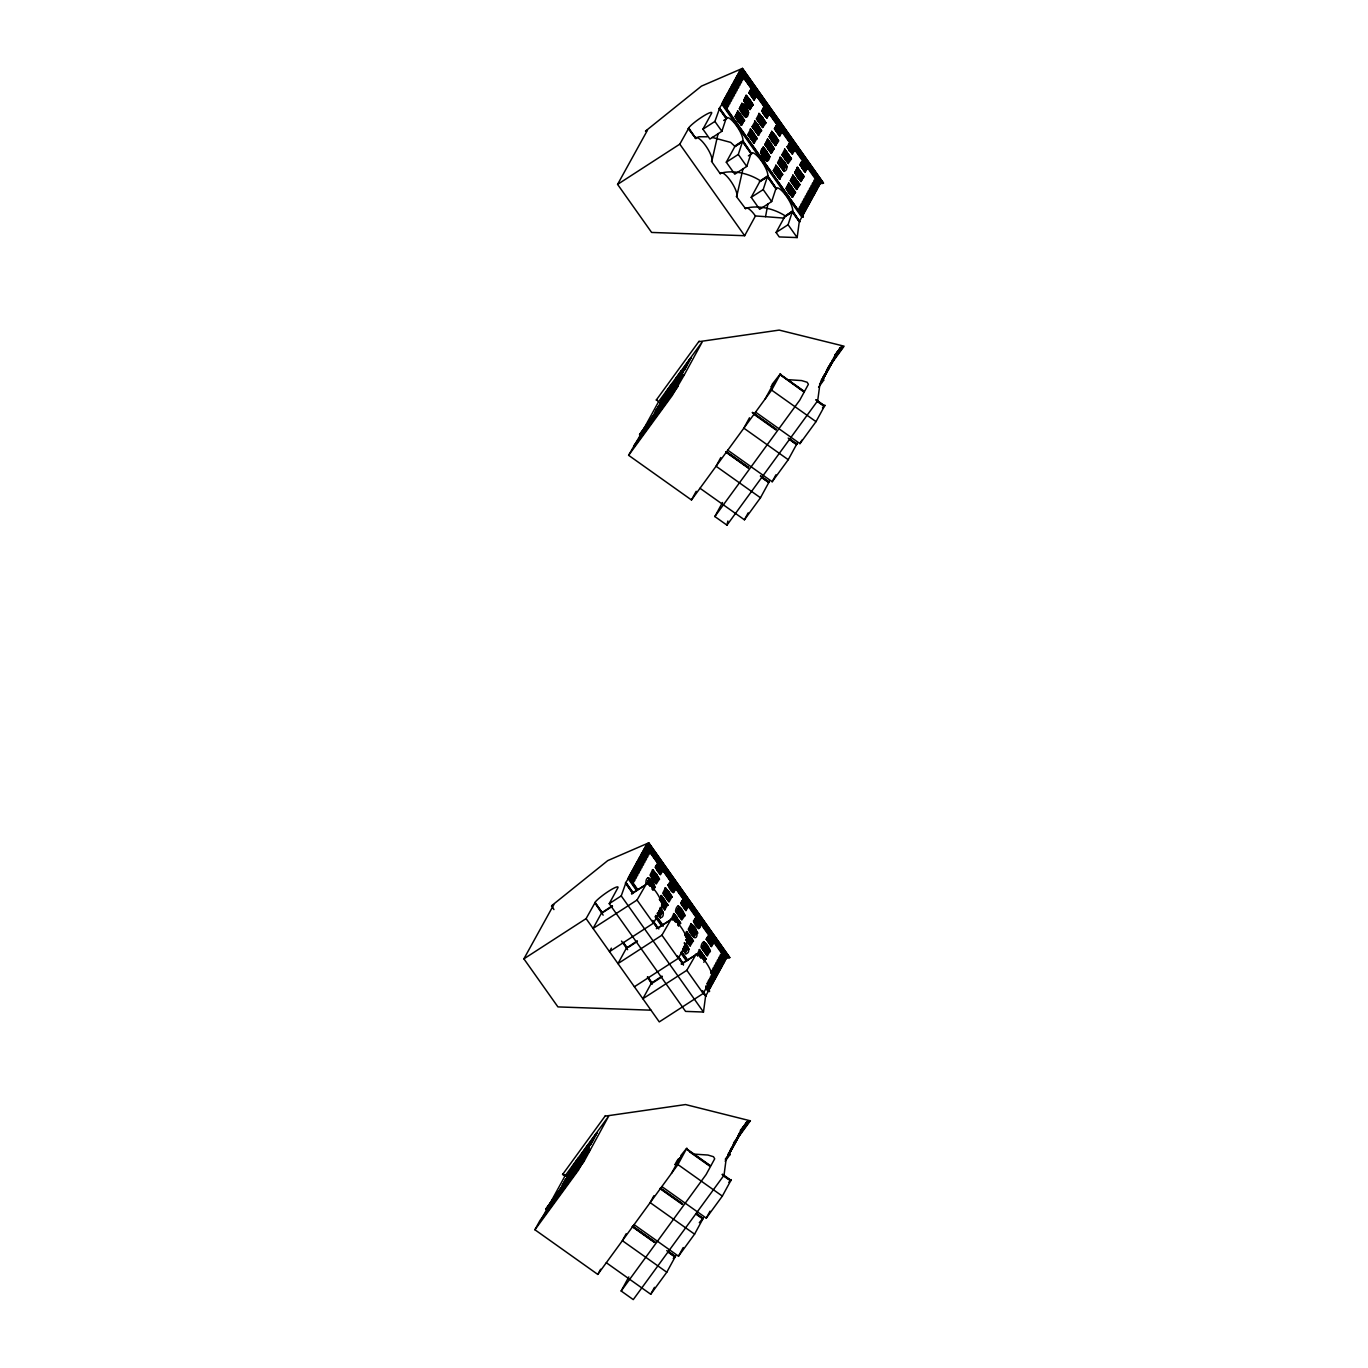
<?xml version="1.0" encoding="UTF-8"?>
<svg xmlns="http://www.w3.org/2000/svg" width="1368" height="1368" viewBox="0 0 1368 1368"><rect width="100%" height="100%" fill="white"/><g stroke="black" fill="none" stroke-linecap="round" stroke-linejoin="round"><path stroke-width="1.5" d="M645.884 883.01C645.97 869.689 659.427 886.943 652.827 890.311M652.741 870.014L659.222 879.231L656.247 884.019L650.005 875.229L652.707 869.586L656.281 874.186L652.433 869.757M668.011 905.188L661.137 895.476L664.711 900.093M671.962 897.22L665.173 887.746L669.02 892.175M665.446 887.781L672.321 897.271L669.089 892.056M673.603 913.858L680.768 923.178M671.38 919.005L673.894 913.482M678.237 905.992C693.114 934.241 678.442 892.842 675.501 911.208L681.743 920.014L685.077 915.278M678.186 905.77L684.787 915.448M686.36 931.642L693.508 941.167L686.633 931.471M690.669 923.742L697.817 933.267L690.943 923.571M737.489 111.116L744.637 120.64L741.131 115.596M699.373 949.666L706.247 959.173M742.037 103.814C751.613 104.789 749.51 129.686 739.387 108.67L742.123 103.455L748.587 112.672L745.628 117.477M703.409 941.731L710.283 951.444M753.272 104.823L746.107 95.298L743.696 100.753L749.938 109.56L752.776 104.584L749.938 109.56M750.245 129.105L757.12 138.801M754.555 121.205L761.429 130.9M759.274 113.766L766.012 122.812L762.677 127.549L756.453 118.76L759.172 113.544L765.67 122.71M763.259 147.128L766.832 151.523M767.568 139.211L771.142 143.623M771.74 131.653L778.751 140.801L775.434 145.555L769.192 136.749L771.928 131.533L769.192 136.749M775.964 165.699L782.889 174.625M780.034 157.388L783.898 161.612L780.051 157.183M791.508 158.808L784.634 149.095L791.114 159.03M793.201 189.314L795.629 192.614L788.618 183.466M799.938 184.697L792.79 175.19L799.938 184.697L796.604 189.451L790.379 180.644L793.098 175.429L799.391 184.766M797.099 167.477L804.247 176.797L797.373 167.101M797.168 237.57L799.254 221.787L792.277 211.937L784.582 216.931L776.101 232.474L779.247 236.938L797.168 237.57L788.071 224.728L792.277 211.937M603.151 915.158L594.738 902.795A14.347 2.069 -35.3 0 1 608.452 891.355A14.347 2.069 -35.3 0 1 617.857 887.832L609.239 903.65L685.573 1011.397L703.477 1012.029L705.58 996.246L701.87 991.03M819.791 384.972L817.688 400.756L726.955 525.141L714.848 516.54L722.509 502.484M726.1 1159.448L724.014 1175.215L633.264 1299.6L621.158 1290.999L628.818 1276.942M718.115 133.534L711.805 161.338A14.347 4.001 57.1 0 0 705.751 145.812A14.347 4.001 57.1 0 0 695.389 138.185L699.116 136.749L707.153 136.8M743.012 168.674L736.702 196.479A14.347 4.001 57.1 0 0 730.649 180.952A14.347 4.001 57.1 0 0 720.286 173.326C732.906 169.598 748.655 173.377 759.719 180.354L759.821 181.517L767.534 176.54A14.347 4.001 57.1 0 0 761.48 160.996A14.347 4.001 57.1 0 0 751.135 153.37L742.653 141.4A14.347 4.001 57.1 0 0 736.6 125.856A14.347 4.001 57.1 0 0 726.237 118.229L719.26 108.38L722.766 102.959L803.084 217.153L722.509 103.421M767.91 203.798L765.55 216.674L755.444 215.956L753.341 213.22A14.347 4.001 57.1 0 0 745.184 208.449C757.804 204.738 773.553 208.517 784.599 215.494L784.719 216.657L792.431 211.681A14.347 4.001 57.1 0 0 786.378 196.137A14.347 4.001 57.1 0 0 776.015 188.51L767.534 176.54M726.955 525.141L727.879 521.003M719.123 108.653L726.1 118.503L721.876 131.294L709.906 139.04L702.93 129.19L714.9 121.444L719.654 108.14L726.887 118.366L719.5 108.397M726.305 162.194L738.293 154.447L742.499 141.656L750.981 153.643L746.774 166.434L734.787 174.181L726.305 162.194L734.787 146.65L742.499 141.656M751.203 197.334L763.19 189.588L767.397 176.797L775.878 188.767L771.672 201.558L759.685 209.321L751.203 197.334L759.685 181.79L767.397 176.797M609.239 903.65L621.226 895.903L625.963 882.599L633.264 892.911M804.008 391.522L779.965 374.644L780.529 373.635L772.202 384.322M761.856 477.723L768.679 482.579L769.38 481.297L768.269 482.374M789.627 439.658L796.467 444.514L797.151 443.232L796.039 444.309M817.397 401.594L824.237 406.45L824.921 405.167L822.493 407.886M590.377 1149.736L584.358 1160.765L539.95 1220.547L534.922 1229.764L597.782 1274.412L677.929 1164.561L686.839 1148.094L680.683 1155.806M668.165 1252.182L675.005 1257.038L675.689 1255.756L673.261 1258.492M702.776 1218.974L703.46 1217.691L699.304 1222.684M730.546 1180.909L731.247 1179.626L728.802 1182.362M755.444 215.956L744.654 235.706L651.613 232.44L617.584 184.389L647.474 130.182L645.457 131.157L701.459 86.116L742.414 68.4L823.485 183.158L742.414 68.4M617.584 184.389L679.793 144.153L688.805 128.079L695.919 138.578L688.275 128.592M702.93 129.19L711.548 113.373A14.347 2.069 -35.3 0 0 702.143 116.896A14.347 2.069 -35.3 0 0 688.412 128.335L695.919 138.578M801.186 214.862L722.03 103.284L739.9 70.794L820.167 184.099L739.284 71.666L819.552 184.8L802.178 216.418L803.341 216.674M740.738 69.871L821.245 183.517L819.825 184.082L739.678 70.948L742.311 68.571M725.04 105.045L725.758 103.729M726.476 102.412L727.195 101.095M727.913 99.778L728.631 98.462M729.366 97.145L730.084 95.828M730.803 94.512L731.521 93.178M732.239 91.861L732.957 90.544M733.676 89.228L734.394 87.911M735.112 86.594L735.83 85.278M736.548 83.961L737.266 82.644M737.985 81.328L738.703 80.011M739.421 78.694L740.139 77.377M740.857 76.044L741.576 74.727M726.545 109.491L727.263 108.175L722.834 101.916M735.078 116.571L737.814 111.372L744.278 120.589L741.49 125.257L735.078 116.571L737.916 111.595M743.696 100.753L746.432 95.555L752.588 104.703M739.387 108.67L741.901 103.626M711.394 161.219L720.423 173.975M748.963 92.802L750.622 89.929L755.82 97.265L754.161 100.138L748.963 92.802L750.622 89.929M738.395 112.843C731.846 115.852 742.208 130.49 743.32 119.785L738.395 112.843L743.32 119.785M740.208 109.286L742.704 104.926L747.629 111.885L745.321 116.109L740.396 109.166M747.014 97.025C740.464 100.035 750.844 114.69 751.938 103.968L746.825 97.145L751.938 103.968M736.189 117.409L738.378 113.39M740.515 109.491L742.687 105.49L744.688 108.311L742.499 112.313M744.825 101.591L746.996 97.573M750.878 91.058L749.647 93.298L753.905 98.992L755.136 96.752L751.032 90.955L749.903 93.486M738.19 120.23L740.379 116.212M746.825 104.413L748.997 100.394M751.562 95.828L752.691 93.776M738.361 120.658L740.669 116.434M742.67 112.757L744.979 108.517M746.996 104.84L749.288 100.616M751.699 96.205L752.93 93.947M751.955 96.376L753.067 94.324M738.652 120.88L740.84 116.878M742.978 112.963L745.15 108.961L747.15 111.783L744.962 115.784M747.287 105.062L749.459 101.061M753.614 98.735L754.726 96.666M740.652 123.701L742.841 119.683M749.288 107.884L751.459 103.882M741.319 125.377L743.97 120.521M734.787 146.65L742.653 141.4M751.648 153.78L742.756 140.767L751.648 153.78L748.399 155.867M747.817 134.577L754.247 143.247L747.817 134.577L750.553 129.362L757.051 138.527M752.126 126.66L758.556 135.347L752.126 126.66L754.965 121.684M751.135 130.832L748.655 135.175L751.135 130.832L756.059 137.775L753.58 142.135L756.059 137.775M752.964 127.275L755.461 122.932L752.964 127.275L758.077 134.098L760.386 129.875L755.273 123.052M759.582 115.134L757.274 119.358L759.77 115.015L764.695 121.957L762.198 126.318L764.695 121.957L759.77 115.015M761.702 110.791L763.378 107.918L768.577 115.254L766.901 118.127L761.702 110.791L766.901 118.127M748.946 135.398L751.135 131.396M753.255 127.498L755.444 123.479L757.444 126.301L755.256 130.302M757.564 119.58L759.753 115.579M762.643 111.475L763.771 109.423M750.946 138.219L753.118 134.218M759.565 122.402L761.754 118.4M764.302 113.835L765.43 111.766M751.117 138.664L753.426 134.423M755.427 130.747L757.735 126.523M759.736 122.846L762.044 118.606M764.456 114.194L765.67 111.954M751.408 138.869L753.597 134.868M755.717 130.969L757.906 126.95L759.907 129.772L757.718 133.79M760.027 123.052L762.215 119.05M764.695 114.382L765.823 112.313M766.354 116.725L767.482 114.673M753.409 141.691L755.581 137.689M762.027 125.873L764.216 121.872M758.077 134.098L760.386 129.875M754.059 143.366L756.897 138.39M758.368 135.466L761.36 130.627L754.845 121.495M736.275 196.359L745.697 208.859M760.574 152.566L763.293 147.351L769.774 156.568C767.875 169.307 756.076 151.113 763.412 147.59M764.883 144.649L767.619 139.451L764.883 144.649L771.295 153.336L773.946 148.479L767.585 139.485M774.459 128.78L776.118 125.907L781.316 133.243L779.657 136.116L774.459 128.78L776.118 125.907M763.891 148.821C757.342 151.848 767.704 166.486 768.816 155.781L763.703 148.941L768.816 155.781M765.704 145.264L768.2 140.921L773.125 147.864L770.817 152.105L765.892 145.145M772.51 133.004C765.96 136.03 776.323 150.668 777.434 139.963L772.321 133.123L777.434 139.963M761.685 153.387L763.874 149.386M766.012 145.487L768.183 141.485L770.184 144.29L767.995 148.308M770.321 137.57L772.492 133.568M776.374 127.053L775.143 129.293L779.401 134.987L780.632 132.747L776.528 126.95L775.382 129.464M763.686 156.208L765.875 152.207M772.304 140.391L774.493 136.39M777.058 131.824L778.17 129.772M763.857 156.653L766.165 152.412M768.166 148.736L770.475 144.512M772.475 140.836L774.784 136.612M777.195 132.183L778.426 129.943M777.434 132.371L778.563 130.302M764.148 156.858L766.337 152.857M768.457 148.958L770.646 144.957L772.646 147.778L770.458 151.78M772.783 141.058L774.955 137.039M779.11 134.714L780.222 132.662M766.148 159.68L768.337 155.678M774.767 143.862L776.956 139.861M766.798 161.373L769.637 156.38M771.125 153.455L774.117 148.616M775.434 145.555L778.272 140.562M767.653 175.908L776.528 188.904L767.653 175.908L759.411 181.397M773.313 170.555L779.743 179.242L773.313 170.555L776.049 165.34L782.513 174.557M777.622 162.655L784.052 171.342L777.622 162.655L780.359 157.44L786.839 166.657M781.949 154.738L788.361 163.425L781.949 154.738L784.668 149.522L791.149 158.756M776.631 166.828L774.151 171.171L776.631 166.828L781.556 173.77L779.076 178.114L781.556 173.77M778.46 163.254L780.957 158.91L778.46 163.254L783.573 170.094L785.865 165.853L780.769 159.03M785.266 151.01L782.77 155.353L785.266 151.01L790.191 157.953L787.694 162.296L790.191 157.953M787.198 146.786L788.874 143.914L794.073 151.25L792.397 154.105L787.198 146.786L792.397 154.105M774.442 171.393L776.631 167.375M778.751 163.476L780.94 159.475L782.941 162.296L780.752 166.297M783.06 155.576L785.249 151.557M788.139 147.47L789.268 145.401M776.443 174.198L778.614 170.196M785.061 158.38L787.25 154.379M789.798 149.813L790.926 147.761M776.614 174.642L778.922 170.419M780.923 166.742L783.231 162.501M785.232 158.825L787.54 154.601M789.952 150.189L791.166 147.932M776.904 174.865L779.093 170.846M781.214 166.947L783.402 162.946L785.386 165.767L783.214 169.769M785.523 159.047L787.712 155.046M790.191 150.36L791.32 148.308M803.734 391.898L780.102 374.541L771.62 390.102L691.473 499.953L628.613 455.305L640.258 435.298L639.489 434.75L683.196 374.712L639.779 434.22L640.549 434.785L658.521 401.833L656.469 399.644M791.85 152.703L792.978 150.651M778.905 177.686L781.077 173.668M787.523 161.869L789.712 157.85M783.573 170.094L785.865 165.853M779.555 179.362L782.342 174.677M783.864 171.462C792.876 168.657 777.263 153.13 787.198 166.708M788.173 163.544L791.388 158.842M664.797 397.592C638.634 437.555 675.005 379.671 661.514 403.218M660.163 402.773C692.567 354.62 642.43 429.672 666.524 394.035M651.732 418.728L660.299 405.356L651.732 418.728L654.862 413.29M656.041 410.81L659.171 405.39M660.351 402.91L663.48 397.472M667.652 390.102L665.6 393.505L667.516 390.273M649.526 423.157L647.064 427.586L653.34 418.3M655.015 413.102L652.365 417.394M659.325 405.184L656.674 409.477M663.651 397.284L660.983 401.576M649.304 424.49L651.493 420.489M654.793 414.418L656.982 410.417M659.102 406.518L661.291 402.5M663.412 398.601L665.6 394.6M668.148 389.931L669.277 387.862M649.475 424.285L651.938 419.856M654.964 414.23L657.427 409.801M659.273 406.313L661.736 401.884M663.583 398.413L666.045 393.984M668.302 389.76L669.653 387.349M651.715 421.19L654.81 415.427L652.16 420.284M657.204 411.118L660.299 405.356M665.823 395.301L668.918 389.538M670.166 387.178L672.047 383.656L670.542 386.426M660.795 405.92L664.096 400.619M671.449 389.264L665.293 398.139L668.405 392.719M675.758 381.364L669.602 390.239L672.714 384.818M676.886 377.431C669.362 388.666 685.898 363.632 679.776 373.755M658.778 410.486L656.298 414.914L662.591 405.629M664.267 400.431L661.599 404.723M668.576 392.513L665.908 396.823M672.885 384.613L670.234 388.905M658.538 411.819L661.189 407.185M664.027 401.747L666.678 397.13M668.354 393.847L670.987 389.213M672.663 385.93L675.296 381.313M677.399 377.26L678.904 374.678M660.949 408.519L664.061 402.756L660.932 408.177M666.438 398.447L669.551 392.684L660.983 406.057M670.747 390.547L673.86 384.784L670.73 390.205M675.074 382.63L678.169 376.867L675.04 382.305M679.4 374.507L681.298 370.984M670.029 393.249L673.347 387.965M680.443 376.969L674.527 385.468L677.656 380.048M684.941 369.206L678.836 377.568L681.965 372.147M689.233 360.776C672.953 383.929 697.406 347.523 689.027 361.084M668.011 397.832L664.728 403.457L667.858 398.02M673.501 387.76L670.217 393.386L676.134 384.887M674.527 385.468L677.81 379.842M678.836 377.568L682.136 371.942M684.086 368.18L686.001 364.931M685.009 366.829L686.137 364.76M698.86 341.675L779.196 330.098L844.107 346.189L826.58 370.266M667.789 399.148L670.423 394.514M673.278 389.076L675.912 384.459M677.587 381.176L680.221 376.542M681.897 373.276L684.547 368.642M686.65 364.589L688.138 362.007M688.651 361.836L690.532 358.313M670.2 395.848L673.295 390.085L667.191 398.447M675.689 385.776L678.784 380.013L672.868 388.529M679.999 377.876L683.094 372.113L677.177 380.612M684.308 369.958C699.646 344.069 668.063 393.009 687.403 364.213M640.258 435.298L684.068 375.277L672.133 395.626L628.613 455.305M684.342 374.747L702.314 341.795L658.521 401.833M786.07 188.562L788.789 183.346L795.27 192.563L792.482 197.231L786.07 188.562L788.789 183.346M800.93 181.534L803.751 176.558L800.93 181.534L794.688 172.744L797.339 167.871M790.379 180.644L793.098 175.429M794.688 172.744L797.527 167.751M799.955 164.776L801.614 161.903L806.812 169.239L805.154 172.112L799.955 164.776L801.614 161.903M789.387 184.817C782.838 187.826 793.201 202.481 794.312 191.759L789.199 184.936L794.312 191.759M791.2 181.26L793.696 176.899L798.621 183.859L796.125 188.203L791.388 181.14M798.006 168.999C791.456 172.026 801.819 186.664 802.931 175.942L798.006 168.999L802.931 175.942M787.181 189.382L789.37 185.381M791.491 181.465L793.679 177.464L795.68 180.285L793.491 184.287M795.817 173.565L797.989 169.564M801.87 163.031L800.639 165.289C809.651 183.107 804.042 155.029 800.879 165.46M789.182 192.204L791.371 188.185M797.801 176.387L799.989 172.385M802.554 167.802L803.666 165.75M789.353 192.632L791.662 188.408M793.662 184.731L795.971 180.508M797.971 176.814L800.28 172.59M802.691 168.178L803.922 165.938M802.931 168.35L804.059 166.297M789.644 192.854L791.833 188.852M793.953 184.954L796.142 180.935L798.142 183.757L795.954 187.758M798.279 177.036L800.451 173.035M804.606 170.709L805.718 168.64M791.644 195.675L793.833 191.674M800.263 179.858L802.452 175.856M792.294 197.351L794.945 192.495M796.604 189.451L799.271 184.577M784.582 216.931L792.534 211.031L799.835 221.804L792.534 211.031M797.869 210.176L798.587 208.859L803.016 215.118M800.81 211.989L801.528 210.672M802.246 209.355L802.965 208.039M803.683 206.722L804.401 205.405M805.119 204.088L805.837 202.755M806.556 201.438L807.274 200.121M807.992 198.805L808.71 197.488M809.428 196.171L810.147 194.855M810.865 193.538L811.583 192.221M812.301 190.904L813.019 189.588M813.738 188.271L814.456 186.954M815.174 185.62L815.892 184.304M816.611 182.987L817.329 181.67M691.473 499.953L696.192 491.3M720.782 457.596L716.062 466.231L760.471 497.764L744.414 519.789L700.006 488.256M749.493 417.787L743.85 428.167L788.242 459.699L772.185 481.724L727.776 450.192M765.191 398.909L773.672 383.348L771.176 386.785M744.414 519.789L748.176 512.863M822.082 378.97L821.364 380.287L826.409 373.036M823.519 376.337L822.801 377.654L827.127 371.72M824.955 373.703L824.237 375.02L828.581 369.086M826.392 371.07L825.673 372.387L830.735 365.119M827.828 368.419L827.11 369.753L831.453 363.803M828.546 367.103L829.264 365.786M821.381 381.279L822.1 379.962M822.818 378.645L823.536 377.312M824.254 375.995L824.972 374.678M825.691 373.361L826.409 372.045M827.127 370.728L827.845 369.411M828.563 368.095L829.282 366.778M830 365.461L830.718 364.144M831.436 362.828L832.154 361.511M832.873 360.177L833.591 358.861M834.309 357.544L835.027 356.227M835.745 354.911L836.464 353.594M837.182 352.277L837.9 350.96M819.928 384.716L822.339 380.304M823.604 380.355L822.715 379.62L839.952 347.985M822.818 379.62L840.687 347.284L835.027 355.252M760.471 497.764L768.953 482.203L760.42 476.149M843.167 346.754L828.256 367.205M772.185 481.724L775.947 474.799M796.467 444.514L788.19 438.085M788.242 459.699L796.723 444.138M755.546 412.11L799.955 443.642L801.836 440.188M553.937 909.6L551.766 905.616L607.768 860.592L648.723 842.859L729.811 957.634L648.723 842.859M799.955 443.642L816.012 421.635L824.494 406.074L815.961 400.02M650.98 1010.183L557.922 1006.899L523.893 958.848L553.801 904.641L551.475 906.129M523.893 958.848L586.102 918.612L595.114 902.555L602.484 912.952M595.114 902.555L602.33 913.208M601.988 913.037L612.522 906.215M637.625 889.474L629.092 877.418L625.569 882.856L632.974 893.287M636.975 889.935L628.357 877.76L646.209 845.27L726.476 958.558L645.593 846.125L725.861 959.259L708.504 990.894L709.394 991.612L705.734 986.448M625.963 882.599L633.11 893.167M647.047 844.33L727.554 957.976L726.134 958.54L645.987 845.407L648.62 843.03M631.366 879.504L632.084 878.188M632.803 876.871L633.521 875.554M634.239 874.237L634.957 872.921M635.675 871.604L636.394 870.287M637.112 868.971L637.83 867.654M638.548 866.337L639.266 865.021M639.985 863.687L640.703 862.37M641.421 861.053L642.139 859.737M642.857 858.42L643.576 857.103M644.294 855.787L645.012 854.47M645.73 853.153L646.448 851.836M647.167 850.52L647.885 849.203M632.854 883.95L633.572 882.634L629.143 876.392M612.248 905.821L601.561 912.901L593.079 928.462L637.026 900.041L645.935 884.6L631.452 893.578M611.376 948.161L609.495 951.632L653.442 923.195L662.061 907.377A14.347 4.001 57.1 0 0 656.024 891.85A14.347 4.001 57.1 0 0 645.662 884.224M646.825 883.95L649.013 879.402L646.722 883.625M650.843 875.828L653.34 871.484L658.247 878.427L655.768 882.788L650.843 875.828L655.768 882.788M651.134 876.05L653.34 871.484M657.187 865.516C653.682 867.534 660.676 877.435 661.445 871.211L657.341 865.431L656.212 867.945M649.509 885.506L650.997 882.77L649.013 879.949M653.135 878.872L655.323 874.87M657.871 870.304L659 868.235M650.467 884.532L651.305 882.993M653.306 879.316L655.614 875.075M658.008 870.664L659.239 868.423M649.971 886.156L651.476 883.42L653.459 886.242L651.972 888.978M653.596 879.521L655.785 875.52M658.264 870.835L659.376 868.783M659.923 873.194L661.052 871.142M655.597 882.343L657.769 878.341M652.399 889.166L653.938 886.344L648.842 879.521M660.47 874.597L655.426 867.158L656.948 864.388L655.272 867.261L660.47 874.597L662.129 871.724L656.948 864.388L662.129 871.724M659.325 899.511L661.291 896.143M671.825 897.032L668.986 902.025L662.762 893.219L665.275 888.174M668.029 885.25L669.687 882.377L674.886 889.713C673.124 901.085 661.462 871.279 673.364 892.483M660.043 900.332L661.77 897.391L666.695 904.334L664.198 908.694L661.924 905.086M663.583 893.834L666.079 889.474L671.004 896.433L668.507 900.777L663.583 893.834L668.696 900.657M663.873 894.039L666.062 890.038M668.952 885.934L670.081 883.882M661.565 904.778L663.754 900.76L661.753 897.938L660.265 900.674L662.215 903.581M665.874 896.861L668.063 892.859M670.628 888.294L671.739 886.225M664.044 900.982L661.736 905.206L664.865 909.805L661.565 905.53M666.045 897.305L668.354 893.082M670.765 888.653L671.979 886.413M662.026 905.428L664.215 901.426L666.216 904.248L664.027 908.249M666.336 897.511L668.524 893.509M671.004 888.841L672.133 886.772M672.68 891.184L673.791 889.132M672.817 891.56L674.185 889.2L672.971 891.457L668.713 885.763L669.944 883.523L674.031 889.303M659.718 916.15L661.907 912.148M668.336 900.332L670.525 896.331M659.923 908.762L662.386 912.251L660.077 916.475L657.615 913.003M673.21 892.586L674.886 889.713M657.256 913.431L660.368 917.842C669.157 915.825 654.041 898.52 663.429 913.277M664.677 909.925L667.516 904.949M637.146 940.962L626.459 948.041L617.977 963.602L661.924 935.182L670.816 919.741L656.332 928.718M673.706 914.08L680.392 923.126L678.494 926.187M680.768 903.239L682.427 900.383L687.625 907.702L685.966 910.575L680.768 903.239L682.427 900.383M672.321 919.946L674.51 915.38L672.201 919.604M676.339 911.823L678.819 907.48L683.744 914.423L681.264 918.766L676.339 911.823L681.264 918.766M676.63 912.046L678.819 907.48M682.683 901.512L681.452 903.752L685.71 909.446L686.941 907.206L682.837 901.409L681.709 903.94M678.631 914.85L680.802 910.849M683.367 906.283L684.496 904.231M675.946 920.51L676.784 918.971M678.802 915.295L681.11 911.071M683.504 906.659L684.735 904.402M675.467 922.152L676.955 919.416L678.956 922.237L678.237 923.554L676.254 920.732M679.092 915.517L681.281 911.498M683.761 906.83L684.872 904.778M685.419 909.173L686.548 907.121M681.093 918.338L683.265 914.32M677.707 925.264L679.434 922.323L674.321 915.5M651.63 983.575L662.163 976.752M686.77 932.138L693.149 941.116L690.173 945.921L686.018 940.055M690.806 924.118C700.98 928 697.697 949.289 688.258 929.214L690.977 923.999M684.821 935.49L686.462 932.07M693.508 921.245L695.183 918.373L700.382 925.709C698.62 937.08 686.958 907.258 698.86 928.479M685.539 936.31L687.266 933.369L692.191 940.329L689.882 944.553L686.189 939.337M689.079 929.812L691.575 925.469L696.5 932.412L694.004 936.772L689.079 929.812L694.004 936.772M689.369 930.035L691.558 926.033M694.448 921.929L695.577 919.877M683.453 947.391L684.103 946.194M687.061 940.756L689.25 936.755L687.249 933.934L685.761 936.67L687.711 939.56M691.37 932.856L693.559 928.838M696.107 924.272L697.235 922.22M687.232 941.201L689.54 936.977M691.541 933.284L693.85 929.06M696.261 924.648L697.475 922.408M634.393 986.755L678.34 958.335L686.958 942.518A14.347 4.001 57.1 0 0 680.905 926.991A14.347 4.001 57.1 0 0 670.542 919.364M687.523 941.406L689.711 937.405L691.712 940.226L689.523 944.228M691.832 933.506L694.021 929.505M696.5 924.819L697.629 922.767M541.574 1218.956L546.584 1209.774L545.798 1209.209L589.505 1149.171L546.089 1208.679L546.875 1209.244L564.83 1176.292L562.778 1174.103L566.677 1175.574M698.159 927.179L699.287 925.11M699.527 925.298C699.356 932.72 697.441 913.362 694.209 921.741L698.467 927.436M685.214 952.145L687.403 948.144M693.832 936.328L696.021 932.326M684.188 943.014L687.865 948.229L685.385 952.59L683.111 948.982M698.706 928.581L700.382 925.709M682.752 949.426L685.864 953.821C694.414 951.923 679.879 934.549 688.788 949.306M688.856 948.982L684.547 942.98M557.853 1193.05L561.171 1187.766M568.524 1176.395L562.351 1185.286L565.48 1179.849M572.833 1168.494L566.677 1177.369L569.789 1171.948M573.962 1164.561C566.438 1175.796 582.973 1150.762 576.851 1160.885M555.853 1197.633L553.373 1202.062L559.666 1192.759M561.325 1187.561L558.674 1191.853M565.651 1179.643L562.983 1183.953M569.96 1171.743L567.293 1176.035M555.613 1198.949L558.247 1194.315M561.102 1188.878L563.736 1184.26M565.411 1180.977L568.062 1176.343M569.721 1173.077L572.371 1168.443M574.474 1164.39L575.962 1161.808M558.024 1195.649L561.119 1189.886L558.007 1195.324M563.513 1185.577L566.609 1179.832L563.496 1185.252M567.823 1177.677L570.918 1171.914L567.806 1177.335M572.132 1169.76L575.244 1164.014L572.115 1169.435M576.475 1161.637L578.356 1158.115M577.518 1164.1L571.602 1172.615L574.714 1167.178M581.827 1156.199L575.911 1164.698L579.04 1159.277M583.059 1152.061C575.825 1162.868 592.173 1138.193 586.102 1148.214M565.087 1184.962L561.803 1190.587L564.916 1185.15M567.293 1180.516L573.209 1172.017M571.602 1172.615L574.885 1166.99M575.911 1164.698L579.194 1159.072M582.084 1153.959L583.213 1151.89M564.864 1186.278L567.498 1181.661M570.353 1176.224L572.987 1171.589M574.663 1168.306L577.296 1163.672M578.972 1160.406L581.605 1155.772M583.709 1151.719L585.213 1149.137M585.726 1148.966L587.607 1145.444M567.275 1182.978L570.37 1177.215L564.266 1185.594M572.764 1172.906L576.048 1167.28M577.074 1165.006L580.169 1159.243L574.252 1167.742M581.383 1157.089C596.722 1131.199 565.138 1180.139 584.478 1151.343M586.769 1151.446L580.836 1159.944L583.965 1154.506M591.079 1143.528L585.162 1152.027L588.274 1146.606M592.31 1139.39C584.991 1150.385 602.074 1124.342 594.96 1136.295M574.338 1172.29L571.037 1177.916L574.167 1172.479M579.656 1162.424L576.526 1167.845L579.827 1162.219M580.836 1159.944L584.136 1154.318M585.162 1152.027L588.445 1146.401M592.447 1139.219L591.079 1141.63L597.012 1132.892M605.169 1116.134L685.522 1104.557L750.331 1120.82M574.098 1173.607L576.749 1168.99M579.587 1163.552L582.221 1158.918M583.897 1155.635L586.547 1151.018M588.206 1147.735L590.856 1143.101M592.96 1139.048L594.447 1136.466M596.841 1132.772L595.097 1136.124M576.509 1170.307L579.604 1164.544L573.5 1172.923M581.999 1160.252L585.282 1154.609M586.308 1152.335L589.42 1146.572L583.486 1155.071M590.617 1144.435C605.956 1118.528 574.372 1167.468 593.729 1138.672M662.044 976.102L651.356 983.182L642.875 998.743L686.821 970.305L695.714 954.881L681.23 963.859M583.486 1160.868L578.459 1170.102L534.922 1229.764M696.876 954.984L699.424 949.888L705.888 959.122M710.077 951.016L707.239 956.01L700.997 947.203C703.665 928.992 718.713 969.382 703.699 941.56M706.264 939.235L707.923 936.362L713.121 943.698L711.463 946.57L706.264 939.235L707.923 936.362M697.526 955.719L700.006 951.376L697.817 955.941M701.835 947.819L704.315 943.458L709.24 950.418L706.76 954.761L701.835 947.819L706.76 954.761M702.126 948.024L704.315 943.458M708.179 937.507L706.948 939.748L711.206 945.442L712.437 943.185L708.333 937.405L707.205 939.919M700.501 957.48L701.989 954.744L699.989 951.923M704.127 950.845L706.298 946.844M708.863 942.278L709.992 940.209M701.442 956.506L702.28 954.967M704.298 951.29L706.589 947.049M709 942.637L710.231 940.397M700.963 958.13L702.451 955.411L704.452 958.216L703.733 959.532L701.733 956.711M704.588 951.495L706.76 947.494M709.257 942.826L710.368 940.756M710.915 945.168L712.044 943.116M706.589 954.317L708.761 950.315M703.802 962.285L705.768 958.934M586.102 918.612L659.273 1021.896L703.22 993.476L712.147 977.231M712.865 975.914L713.583 974.597M714.301 973.264L715.019 971.947M715.738 970.63L716.456 969.313M717.174 967.997L717.892 966.68M718.61 965.363L719.329 964.047M720.047 962.73L720.765 961.413M721.483 960.097L722.201 958.78M722.92 957.463L723.638 956.129M597.782 1274.412L600.62 1269.23M626.151 1233.782L622.389 1240.69L666.78 1272.223L650.723 1294.248L606.315 1262.715M653.921 1195.717L650.159 1202.626L694.568 1234.158L678.494 1256.183L634.085 1224.651M671.5 1173.368L679.981 1157.824L674.988 1164.664M650.723 1294.248L654.485 1287.339M738.464 1134.978L737.745 1136.295L742.072 1130.361M739.9 1132.345L739.182 1133.662L748.074 1121.161L740.413 1130.293M741.336 1129.711L740.618 1131.028L744.944 1125.095M730.563 1150.471L731.281 1149.154M732 1147.82L732.718 1146.504M733.436 1145.187L734.154 1143.87M734.872 1142.554L735.591 1141.237M736.309 1139.92L737.027 1138.603M737.745 1137.287L738.464 1135.97M739.182 1134.653L739.9 1133.337M740.618 1132.02L741.336 1130.686M742.054 1129.37L742.773 1128.053M743.491 1126.736L744.209 1125.419M726.237 1159.175L728.648 1154.763L725.279 1159.209M729.913 1154.814L729.024 1154.079L746.261 1122.444M729.144 1154.079L746.996 1121.743L740.362 1131.028M666.78 1272.223L675.262 1256.679L666.729 1250.609M749.476 1121.213L736.668 1138.774M678.494 1256.183L683.213 1247.548M694.568 1234.158L703.032 1218.614L696.209 1213.758M661.856 1186.586L706.264 1218.119L710.043 1211.193M706.264 1218.119L722.338 1196.094L730.82 1180.533L722.15 1174.582M676.373 1161.842L678.528 1158.781M656.178 400.174L699.134 341.162M672.047 383.656L667.122 390.735M672.201 383.758L666.284 392.513M675.535 379.842L681.452 371.104M690.686 358.433L684.769 367.171M665.446 393.403L670.747 386.118M674.698 380.731L679.981 373.447M678.169 376.867L672.064 385.246L678.357 377.004M669.106 389.675L662.813 397.917M662.642 399.011L667.464 392.411M671.876 386.34L676.698 379.74M681.127 373.669L685.949 367.069M678.648 377.431L685.009 368.693M669.602 390.239L675.518 381.74M674.048 384.921L667.943 393.283M658.333 406.929L663.805 398.652M667.567 394.258L673.039 385.981M676.818 381.587L682.29 373.31L680.17 377.671M655.853 410.674L662.215 401.935M674.339 385.349L680.7 376.593M665.293 398.139L671.209 389.641M669.551 392.684L663.634 401.183M654.998 415.564L646.243 428.782L649.372 423.362M664.25 402.893L657.957 411.118M671.842 392.958L665.549 402.26M633.64 446.071L677.177 386.409M634.256 446.327L653.015 420.609M655.529 417.172L668.046 400.02M670.542 396.6L678.049 386.306M771.313 386.511L774.955 382.082M714.848 516.54L799.784 400.123L808.403 384.305L807.154 382.253L801.614 380.578L788.703 379.723M834.959 354.842L841.765 346.702L833.574 357.886M835.386 355.082L838.635 350.618M832.137 360.519L836.481 354.586M835.762 355.902L829.983 364.469L834.326 358.536M826.05 372.216L829.299 367.753M821.723 380.116L824.972 375.67M821.005 381.433L824.254 376.987M819.569 384.083L823.536 378.303M818.577 387.229L823.861 379.877M562.487 1174.633L605.443 1115.621M564.83 1176.292L608.623 1116.254L590.668 1149.205L546.584 1209.774M578.51 1158.234L572.594 1166.972M587.761 1145.563L581.845 1154.301M571.773 1167.862L577.057 1160.577M581.007 1155.19L586.308 1147.906M590.258 1142.519L595.542 1135.235M575.244 1164.014L569.139 1172.376L575.432 1164.134M568.951 1173.487L574.321 1165.758M578.202 1160.816L583.572 1153.087M587.436 1148.145L592.806 1140.416M575.723 1164.561L582.084 1155.823M584.974 1151.89L591.318 1143.152M566.677 1177.369L572.594 1168.87M571.106 1172.051L565.001 1180.413M564.642 1181.388L570.114 1173.111M573.876 1168.717L579.348 1160.44L577.228 1164.801M583.127 1156.045L588.599 1147.769L586.479 1152.13M571.414 1172.479L577.758 1163.723M580.648 1159.807L587.009 1151.052M562.351 1185.286L568.267 1176.771M566.609 1179.832L560.692 1188.33M569.943 1175.659L575.86 1167.16M585.094 1154.489L579.177 1162.988M558.041 1193.187L563.958 1184.688M576.526 1167.845L582.443 1159.346M561.308 1190.023L555.015 1198.248M568.9 1180.088L562.607 1189.39M578.151 1167.417L571.858 1176.719M543.062 1217.366L554.331 1201.925M556.827 1198.505L569.344 1181.353M571.841 1177.916L584.358 1160.765M675.125 1164.407L681.264 1156.559M621.158 1290.999L706.093 1174.582L714.712 1158.764L713.48 1156.712L707.94 1155.037L695.029 1154.182M739.541 1133.491L742.79 1129.045M736.309 1138.928L741.353 1131.678M733.556 1142.947L736.035 1139.527M734.137 1143.015L750.416 1120.649M733.419 1144.212L737.762 1138.261M732.701 1145.529L737.044 1139.595M731.264 1148.162L735.608 1142.229M729.828 1150.796L734.89 1143.545M730.204 1150.625L733.453 1146.179M728.392 1153.429L732.735 1147.495M728.05 1154.592L731.299 1150.129M728.409 1154.421L730.58 1151.446M725.16 1161.21L730.17 1154.335M750.023 99.59L752.981 104.994M755.82 97.265L750.468 90.031M754.161 100.138L749.117 92.699M723.655 120.469L726.887 118.366M745.714 107.508L748.672 112.911M741.251 115.596L737.762 110.928M756.453 118.76L762.677 127.549M762.78 117.597L765.738 123M762.609 117.768L758.864 113.287M768.577 115.254L763.224 108.021M758.197 125.685L761.702 130.73M734.513 146.256L742.756 140.767M753.871 133.585L756.863 138.647M767.568 139.006L774.168 148.89M775.519 135.586L778.358 141.024M781.316 133.243L775.964 126.01M779.657 136.116L774.613 128.678M763.259 146.923L769.859 156.807M770.936 143.674L774.049 148.941M766.627 151.574L769.62 156.653M788.874 143.914L794.073 151.25M784.634 149.095L791.234 158.979M806.812 169.239L801.46 162.005M805.154 172.112L800.109 164.673M784.309 216.537L792.397 211.305M776.101 232.474L788.071 224.728M631.725 893.971L645.935 884.6M652.04 881.967L654.981 887.37M651.869 882.155L648.107 877.675M658.247 878.427L653.152 871.604M659.581 879.282L656.349 874.066L659.308 879.47M654.725 887.251L648.398 877.965M669.687 882.377L674.732 889.816M666.079 889.474L671.004 896.433M661.137 895.476L667.738 905.36M662.386 912.251L659.735 908.882M660.368 917.842L657.427 913.123M687.625 907.702L682.273 900.469M628.493 947.289L637.42 941.338M658.367 927.966L670.816 919.741M685.966 910.575L680.922 903.154M677.519 917.962L673.603 913.653M683.744 914.423L678.648 907.6M695.183 918.373L700.228 925.811M694.431 928.222L690.943 923.759M696.5 932.412L691.387 925.589M690.173 945.921L686.206 939.936M687.865 948.229L685.231 944.878L684.393 946.417L686.856 949.888M685.864 953.821L682.923 949.101M699.39 949.46L705.974 959.344M707.051 946.211L710.437 951.307M681.503 964.235L695.714 954.881M712.967 943.8L707.769 936.464M711.463 946.57L706.418 939.132M709.24 950.418L704.144 943.578M765.55 216.674L784.326 218.145M712.13 137.398L730.666 142.392L734.941 146.393M780.239 374.285L804.145 391.265M816.097 399.747L824.648 405.817M771.62 390.102L816.012 421.635M686.787 365.53L684.479 369.77M752.468 412.349L776.374 429.33M790.037 439.025L796.877 443.882M752.314 412.606L776.237 429.586M753.768 414.196L775.964 429.962M678.152 381.347L675.86 385.588M671.534 384.767L670.303 387.007M672.68 391.419L670.371 395.643M726.408 451.628L748.604 467.394M760.557 475.876L769.09 481.946M726.254 451.885L748.467 467.651M726.134 451.987L748.33 467.753M761.993 477.466L767.123 481.109M725.998 452.261L748.193 468.027M658.606 410.691L655.306 415.992M686.548 1148.744L710.454 1165.724M722.424 1174.206L730.957 1180.276M686.291 1149.103L710.317 1165.981M689.558 1151.805L710.043 1166.357M723.706 1176.053L728.836 1179.695M677.929 1164.561L722.338 1196.094M593.096 1140.006L590.788 1144.229M660.487 1188.023L682.683 1203.789M696.346 1213.484L703.186 1218.341M660.214 1188.399L682.546 1204.045M660.077 1188.655L682.273 1204.421M695.936 1214.117L701.066 1217.759M583.845 1152.66L581.554 1156.9M584.478 1155.806L582.169 1160.047M578.989 1165.878L576.68 1170.102M575.227 1168.477L572.918 1172.718M569.738 1178.549L567.429 1182.773M632.717 1226.087L654.913 1241.853M668.576 1251.566L675.416 1256.405M632.563 1226.361L654.776 1242.127M632.443 1226.463L654.656 1242.23M668.319 1251.925L675.142 1256.782M632.307 1226.72L654.502 1242.486M555.682 1197.821L552.364 1203.122M746.107 95.298L749.955 99.727M771.603 131.277L775.451 135.706M741.798 103.198L745.645 107.627M754.828 121.017L758.471 125.497M754.811 121.222L758.402 125.617M750.519 128.934L754.093 133.534M775.724 165.1L779.486 169.581M788.755 182.902L792.329 187.519M703.682 941.748L707.256 946.16M673.877 913.67L677.451 918.082M741.901 68.845L822.63 183.569L741.661 69.272M738.635 72.931L743.063 79.173L742.345 80.49L737.916 74.248M818.834 186.116L814.405 179.875L813.686 181.192L818.115 187.433M750.468 92.425L752.109 94.837M752.52 95.315L754.161 97.727M763.224 110.415L764.849 112.826M765.276 113.305L766.901 115.733M775.964 128.404L777.605 130.832M778.016 131.311L779.657 133.722M788.72 146.41L790.345 148.821M790.772 149.3L792.397 151.711M801.46 164.399L803.084 166.81M803.512 167.289L805.136 169.718M737.198 75.565L741.627 81.806L740.909 83.123L736.48 76.882M817.397 188.75L812.968 182.508L812.25 183.825L816.679 190.067M735.762 78.198L740.191 84.44L739.472 85.757L735.043 79.515M815.961 191.383L811.532 185.142L810.814 186.458L815.242 192.7M771.894 131.584L778.392 140.75M797.39 167.563L803.58 176.677M785.078 151.13L790.003 158.072M734.325 80.832L738.754 87.09L738.036 88.407L733.607 82.148M814.507 194.017L810.095 187.775L809.377 189.092L813.789 195.333M746.005 98.684L750.912 105.627M758.744 116.673L763.669 123.616M771.484 134.662L776.408 141.622M784.24 152.652L789.165 159.611M796.98 170.658L801.904 177.601M746.176 99.112L748.159 101.933M748.621 102.6L750.622 105.404M758.915 117.118L760.916 119.939M761.377 120.589L763.378 123.411M771.655 135.107L773.655 137.929M774.117 138.578L776.118 141.4M784.411 153.096L786.412 155.918M786.874 156.568L788.874 159.389M797.151 171.085L799.151 173.907M799.613 174.574L801.614 177.395M745.509 100.309L747.475 103.216M747.971 103.78L749.938 106.687M758.265 118.298L760.215 121.205M760.728 121.786L762.677 124.676M771.005 136.304L772.971 139.194M773.467 139.775L775.434 142.682M783.761 154.293L785.711 157.2M786.224 157.765L788.173 160.672M796.501 172.282L798.45 175.19M798.963 175.754L800.913 178.661M732.889 83.465L737.318 89.724L736.6 91.04L732.171 84.782M813.071 196.667L808.659 190.408L807.941 191.725L812.353 197.984M757.462 119.238L762.386 126.198M782.958 155.234L787.882 162.176M743.884 100.633L750.126 109.44M769.38 136.629L775.622 145.435M794.876 172.625L801.101 181.414M731.452 86.116L735.881 92.357L735.163 93.674L730.734 87.432M811.634 199.3L807.223 193.042L806.504 194.376L810.916 200.617M730.016 88.749L734.445 94.99L733.727 96.307L729.298 90.066M810.198 201.934L805.786 195.692L805.068 197.009L809.48 203.251M741.969 106.807L743.97 109.628M744.431 110.278L746.432 113.099M754.726 124.796L756.726 127.617M757.188 128.267L759.189 131.089M767.465 142.785L769.466 145.607M769.928 146.256L771.928 149.078M780.222 160.791L782.222 163.596M782.684 164.263L784.685 167.084M792.961 178.78L794.962 181.602M795.424 182.252L797.424 185.073M741.678 106.584L746.603 113.527M754.435 124.573L759.36 131.533M767.174 142.58L772.099 149.522M779.931 160.569L784.856 167.512M792.67 178.558L797.595 185.518M741.199 108.226L743.166 111.116M743.662 111.697L745.611 114.587M753.956 126.215L755.905 129.122M756.418 129.686L758.368 132.593M766.696 144.204L768.645 147.111M769.158 147.676L771.107 150.583M779.452 162.194L781.402 165.1M781.915 165.682L783.864 168.572M792.192 180.2L794.141 183.09M794.654 183.671L796.604 186.578M728.58 91.382L733.009 97.624L732.29 98.941L727.861 92.699M808.762 204.567L804.35 198.326L803.614 199.642L808.043 205.884M739.575 108.551L745.799 117.357M765.071 144.529L771.295 153.336M790.567 180.525L796.792 189.331M727.143 94.016L731.572 100.257L730.854 101.574L726.425 95.332M807.325 207.201L802.896 200.959L802.178 202.276L806.607 208.517M750.964 130.952L755.888 137.894M776.46 166.947L781.367 173.89M725.707 96.649L730.136 102.891L729.418 104.225L724.989 97.966M805.889 209.834L801.46 203.593L800.742 204.909L805.171 211.151M737.369 114.502L742.294 121.444M750.126 132.491L755.051 139.433M762.865 150.48L767.79 157.44M775.622 168.469L780.529 175.429M788.361 186.475L793.286 193.418M737.54 114.929L739.541 117.751M740.002 118.4L742.003 121.222M750.297 132.935L752.28 135.74M752.759 136.407L754.743 139.228M763.036 150.925L765.037 153.746M765.499 154.396L767.499 157.217M775.793 168.914L777.776 171.735M778.255 172.385L780.239 175.207M788.532 186.903L790.533 189.725M790.995 190.391L792.995 193.196M736.89 116.126L738.84 119.033M739.353 119.597L741.302 122.504M749.647 134.115L751.596 137.022M752.109 137.604L754.059 140.494M762.386 152.122L764.336 155.012M764.849 155.593L766.798 158.483M775.143 170.111L777.092 173.018M777.588 173.582L779.555 176.489M787.882 188.1L789.832 191.007M790.345 191.571L792.294 194.478M724.27 99.283L728.699 105.541L727.981 106.858L723.552 100.599M804.452 212.468L800.024 206.226L799.305 207.543L803.734 213.801M748.843 135.056L753.768 142.016M774.339 171.051L779.247 177.994M735.266 116.451L741.49 125.257M760.762 152.447L766.986 161.253M786.258 188.442L792.482 197.231M721.671 103.985L801.802 217.119L799.408 221.513L792.431 211.681M714.9 121.444L721.876 131.294M738.293 154.447L746.774 166.434M763.19 189.588L771.672 201.558M679.793 144.153L744.654 235.706M648.21 843.304L728.956 958.028L647.97 843.731M644.961 847.39L649.372 853.632L648.654 854.949L644.242 848.707M725.143 960.575L720.714 954.334L719.995 955.651L724.424 961.892M656.794 866.885L658.418 869.296M658.846 869.774L660.47 872.203M669.533 884.874L671.158 887.302M671.585 887.781L673.21 890.192M682.29 902.88L683.914 905.291M684.342 905.77L685.966 908.181M695.029 920.869L696.654 923.28M697.081 923.759L698.706 926.187M707.769 938.858L709.411 941.27M709.821 941.748L711.463 944.176M643.524 850.024L647.936 856.265L647.218 857.599L642.806 851.341M723.706 963.209L719.277 956.967L718.559 958.284L722.988 964.525M642.088 852.657L646.5 858.916L645.781 860.233L641.37 853.974M722.27 965.859L717.841 959.601L717.123 960.917L721.552 967.176M640.651 855.291L645.063 861.549L644.345 862.866L639.933 856.625M720.833 968.493L716.404 962.234L715.686 963.551L720.115 969.809M652.604 873.348L654.605 876.17M655.067 876.837L657.067 879.658M665.344 891.355L667.345 894.176M667.806 894.826L669.807 897.647M678.101 909.344L680.101 912.165M680.563 912.815L682.564 915.637M690.84 927.333L692.841 930.155M693.302 930.821L695.303 933.626M703.597 945.339L705.58 948.161M706.059 948.811L708.043 951.632M652.314 873.143L657.239 880.086M665.053 891.132L669.978 898.092M677.81 909.121L682.735 916.081M690.549 927.128L695.474 934.07M703.306 945.117L708.214 952.06M651.835 874.768L653.784 877.675M654.297 878.256L656.247 881.146M664.574 892.774L666.524 895.664M667.037 896.245L668.986 899.152M677.331 910.763L679.28 913.67M679.776 914.234L681.743 917.141M690.071 928.752L692.02 931.659M692.533 932.224L694.482 935.131M702.81 946.759L704.776 949.649M705.272 950.23L707.239 953.12M639.215 857.941L643.627 864.183L642.909 865.499L638.48 859.258M719.397 971.126L714.968 964.885L714.25 966.201L718.679 972.443M637.762 860.575L642.191 866.816L641.472 868.133L637.043 861.891M717.961 973.76L713.532 967.518L712.813 968.835L717.242 975.076M661.154 895.955L667.652 905.137M699.817 951.495L704.93 958.318L703.904 959.977L698.98 953.017M674.492 915.944L676.493 918.766L675.005 921.485L673.005 918.663M636.325 863.208L640.754 869.449L640.036 870.766L635.607 864.525M716.524 976.393L712.095 970.151L711.377 971.468L715.806 977.71M648.295 881.266L650.296 884.087M650.758 884.737L652.741 887.558M661.035 899.255L663.035 902.076M663.497 902.726L665.498 905.548M673.791 917.261L675.775 920.065M686.531 935.25L688.531 938.072M688.993 938.722L690.994 941.543M699.287 953.24L701.271 956.061M648.005 881.043L652.912 888.003M660.744 899.05L665.669 905.992M673.484 917.039L678.408 923.981M686.24 935.028L691.165 941.988M647.509 882.685L649.475 885.592M662.728 904.145L664.677 907.052M688.224 940.141L690.173 943.048M698.501 954.659L700.467 957.566M634.889 865.841L639.318 872.083L638.599 873.4L634.171 867.158M710.659 972.785L715.088 979.026M711.035 975.658L714.352 980.343M711.702 977.932L711.856 977.658A14.347 4.001 57.1 0 0 705.803 962.131A14.347 4.001 57.1 0 0 695.44 954.505M633.452 868.475L637.881 874.733L637.163 876.05L632.734 869.791M710.317 976.974L713.634 981.66M660.094 908.455L663.343 913.037M709.599 978.308L712.916 982.976M632.016 871.108L636.445 877.367L635.727 878.683L631.298 872.425M708.88 979.625L712.198 984.31M658.897 910.421L661.36 913.892M661.069 913.687L659.068 910.866L658.418 912.063L660.368 914.953M684.564 946.861L686.565 949.666M708.162 980.941L711.48 985.627M683.914 948.041L685.864 950.948M630.58 873.759L635.009 880L634.29 881.317L629.861 875.075M707.444 982.258L710.761 986.944M706.726 983.575L710.043 988.26M707.119 986.448L709.325 989.577M655.939 915.329L663.258 925.657M681.572 951.512L687.676 960.131M705.991 985.969L709.65 991.15M628.818 877.897L637.368 889.952M655.682 915.808L663.001 926.136M681.315 951.991L687.42 960.61M655.477 916.047L661.65 924.751M681.367 952.59L686.308 959.566M706.401 987.764L708.607 990.894M627.98 878.444L636.616 890.619M655.101 916.731L661.274 925.435M680.99 953.291L685.932 960.25M705.649 988.089L708.128 991.578L705.717 995.99L702.023 990.757M652.741 920.408L658.829 928.992M678.306 956.489L683.162 963.363M702.639 990.842L706.144 996.263L702.502 991.116M653.818 922.391L657.461 927.538M678.152 956.745L683.025 963.619M652.707 921.143L657.632 928.102M677.365 955.958L683.521 964.662M625.433 883.112L632.82 893.56M653.784 923.144L657.495 928.376M678.442 957.959L683.384 964.919M637.026 900.041L653.442 923.195M661.924 935.182L678.34 958.335M686.821 970.305L703.22 993.476M621.226 895.903L703.477 1012.029M623.346 942.398L627.04 947.596M647.902 977.06L651.578 982.258M623.209 942.672L626.886 947.87M647.748 977.316L651.442 982.515M621.517 941.064L627.638 949.7M647.355 977.077L652.109 984.259M678.323 919.877L680.477 923.366M626.595 947.785A14.347 4.001 57.1 0 1 627.433 947.152M651.493 982.925A14.347 4.001 57.1 0 1 652.331 982.292M601.715 912.644A14.347 4.001 57.1 0 1 602.553 912.011M763.771 108.961C759.924 110.876 767.106 121.017 767.875 114.741L763.771 108.961M789.268 144.94C784.36 153.404 800.588 155.969 789.268 144.94"/></g></svg>
